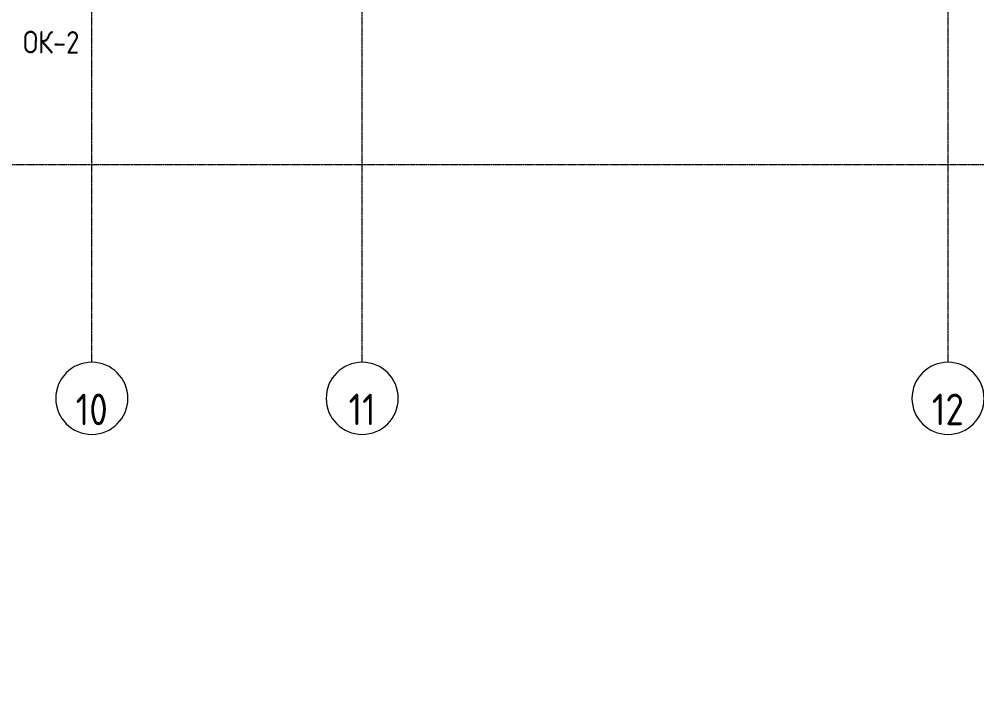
# Model space of a CAD drawing. Header units: millimetres. Extents: x -10178924 to 11692288, y -947381 to 58396.
# Drawn here: x 45044 to 55670, y -99954 to -92411 of the extents above; entities that cross this region are included whole.
import ezdxf
from ezdxf import colors
from ezdxf.entities.mleader import LeaderData, LeaderLine
from ezdxf.math import Vec2, Vec3

# ---------------------------------------------------------------- set-up
doc = ezdxf.new("R2010")
doc.units = ezdxf.units.MM
doc.linetypes.add('ADSK_Линия сетки', pattern=[25, 20, -2.5, 0, -2.5])
doc.layers.add('_надписи канализация', color=7, linetype='Continuous')
for name, color, linetype, lineweight in [('Марки окон', 7, 'Continuous', 20), ('Оси', 253, 'Continuous', 9), ('ШТРИХОВКА', 252, 'Continuous', 15)]:
    doc.layers.add(name, color=color, linetype=linetype, lineweight=lineweight)
doc.styles.add('GOST Common', font='GOST_Common.ttf', dxfattribs={"width": 0.9, "height": 350})
doc.styles.add('GOST Common_2', font='GOST_Common.ttf', dxfattribs={"width": 0.9, "height": 250})
doc.styles.add('ISOCPEUR', font='isocpeui.ttf', dxfattribs={"width": 0.9})

# ---------------------------------------------------------------- blocks, each defined once
blk = doc.blocks.new('Ось сетки - Круг_Ø8 мм-8258-План подвала')
at = {"layer": 'Оси', "lineweight": 20}
for start, end in [(360, 180), (180, 360)]:
    blk.add_arc((0, 0), 4, start, end, dxfattribs=at)
blk = doc.blocks.new('оси')
at = {"layer": 'Оси', "linetype": 'ADSK_Линия сетки'}
for p, q in [((52350, -2196), (52350, 46378)), ((55350, -2196), (55350, 46378)), ((61850, -2196), (61850, 46378)), ((-3614, 0), (62505, 0))]:
    blk.add_line(p, q, dxfattribs=at)
at = {"layer": 'Оси', "lineweight": 20, "xscale": 99.99999999999993, "yscale": 99.99999999999993, "zscale": 99.99999999999993}
for p in [(52350, -2596), (55350, -2596), (61850, -2596)]:
    blk.add_blockref('Ось сетки - Круг_Ø8 мм-8258-План подвала', p, dxfattribs=at)
at = {"layer": 'Оси', "char_height": 350, "attachment_point": 5, "line_spacing_factor": 1.022766, "style": 'GOST Common'}
for s, insert, width in [('\\pxqc,t0.25714,0.51429,0.77143,1.02857,1.28571,1.54286,1.8,2.05714,2.31429,2.57143,2.82857,3.08571,3.34286,3.6,3.85714,4.11429,4.37143,4.62857,4.88571,5.14286,5.4,5.65714,5.91429,6.17143,6.42857,6.68571,6.94286,7.2,7.45714,7.71429,7.97143,8.22857;{10}', (52349, -2719), 387), ('\\pxqc,t0.25714,0.51429,0.77143,1.02857,1.28571,1.54286,1.8,2.05714,2.31429,2.57143,2.82857,3.08571,3.34286,3.6,3.85714,4.11429,4.37143,4.62857,4.88571,5.14286,5.4,5.65714,5.91429,6.17143,6.42857,6.68571,6.94286,7.2,7.45714,7.71429,7.97143,8.22857;{11}', (55349, -2719), 315.9), ('\\pxqc,t0.25714,0.51429,0.77143,1.02857,1.28571,1.54286,1.8,2.05714,2.31429,2.57143,2.82857,3.08571,3.34286,3.6,3.85714,4.11429,4.37143,4.62857,4.88571,5.14286,5.4,5.65714,5.91429,6.17143,6.42857,6.68571,6.94286,7.2,7.45714,7.71429,7.97143,8.22857;{12}', (61849, -2719), 387)]:
    blk.add_mtext(s, dxfattribs=dict(at, insert=insert, width=width))
blk = doc.blocks.new('1 этаж')
blk.add_blockref('оси', (-6500, -68905))
at = {"layer": 'Марки окон', "lineweight": 9, "insert": (45399, -67549), "char_height": 250, "width": 684.9, "attachment_point": 5, "rotation": 359.5988, "line_spacing_factor": 1.022766, "style": 'GOST Common_2'}
blk.add_mtext('\\pxqc,t1.8,3.6,5.4,7.2,9,10.8,12.6,14.4,16.2,18,19.8,21.6,23.4,25.2,27,28.8,30.6,32.4,34.2,36,37.8,39.6,41.4,43.2,45,46.8,48.6,50.4,52.2,54,55.8,57.6;{ОК-2}', dxfattribs=at)
blk = doc.blocks.new('_None')

msp = doc.modelspace()

# ---------------------------------------------------------------- block references
at = {"layer": 'ШТРИХОВКА'}
msp.add_blockref('1 этаж', (0, -25118), dxfattribs=at)

# ---------------------------------------------------------------- leaders
at = {"layer": '_надписи канализация', "lineweight": -2}
ml = msp.add_multileader_mtext('Standard', dxfattribs=at)
ml.set_content('\\A1;Приямок{\\Fisocp3|c204; }800{\\fArial|b0|i0|c204|p34;х}800х800(h)\\P{\\fArial|b0|i0|c204|p34;с\\Fisocp3|c204; }насосом дренажным {\\A0;\\H0.91667x;ГНОМ 10-10Г\\A1;\\H1.09091x; \\PN=1,1 кВт \\P (1 раб)\\Fisocp3|c204; \\fISOCPEUR|b0|i0|c204|p34;(закрыть рифленым железом)}', color=256, style='ISOCPEUR')
ml.set_leader_properties(lineweight=13)
ml.set_arrow_properties(name='NONE')
ml.build(insert=Vec2(0, 0))
ml.multileader.update_dxf_attribs({"text_left_attachment_type": 6, "text_right_attachment_type": 6, "dogleg_length": 100, "arrow_head_size": 300, "scale": 100})
ctx = ml.context
ctx.base_point, ctx.scale, ctx.char_height, ctx.arrow_head_size, ctx.landing_gap_size, ctx.plane_origin = Vec3(-145291.4, -94662.5), 100, 250, 300, 0.09, Vec3(-154635.5, -95039)
ctx.left_attachment, ctx.right_attachment, ctx.text_align_type = 6, 6, 1
notes = []
notes.append((ctx, [(0, (1, 1, 0), (-145391.4, -94662.5), (1, 0), 100, [(1, [(-147646.4, -96799.7)], 0, [])])]))
ctx.mtext.insert, ctx.mtext.width, ctx.mtext.alignment, ctx.mtext.flow_direction = Vec3(-142614, -94337.5), 5926.326, 2, 5
ml = msp.add_multileader_mtext('Standard', dxfattribs=at)
ml.set_content('\\A1;Приямок{\\Fisocp3|c204; }800{\\fArial|b0|i0|c204|p34;х}800х800(h)\\P{\\fArial|b0|i0|c204|p34;с\\Fisocp3|c204; }насосом дренажным {\\A0;\\H0.91667x;ГНОМ 10-10Г\\A1;\\H1.09091x; \\PN=1,1 кВт \\P (1 раб)\\Fisocp3|c204; \\fISOCPEUR|b0|i0|c204|p34;(закрыть рифленым железом)}', color=256, style='ISOCPEUR')
ml.set_leader_properties(lineweight=13)
ml.set_arrow_properties(name='NONE')
ml.build(insert=Vec2(0, 0))
ml.multileader.update_dxf_attribs({"text_left_attachment_type": 6, "text_right_attachment_type": 6, "dogleg_length": 100, "arrow_head_size": 300, "scale": 100})
ctx = ml.context
ctx.base_point, ctx.scale, ctx.char_height, ctx.arrow_head_size, ctx.landing_gap_size, ctx.plane_origin = Vec3(-145362, -98698.1), 100, 250, 300, 0.09, Vec3(-144983.4, -96462.3)
ctx.left_attachment, ctx.right_attachment, ctx.text_align_type = 6, 6, 1
notes.append((ctx, [(0, (1, 1, 0), (-145462, -98698.1), (1, 0), 100, [(1, [(-147878.1, -99718.5)], 0, [])])]))
ctx.mtext.insert, ctx.mtext.width, ctx.mtext.alignment, ctx.mtext.flow_direction = Vec3(-142684.6, -98373.1), 5926.326, 2, 5
for ctx, leaders in notes:
    for number, flags, end, landing, length, lines in leaders:
        leader = LeaderData()
        leader.index, (leader.has_last_leader_line, leader.has_dogleg_vector, leader.attachment_direction) = number, flags
        leader.last_leader_point, leader.dogleg_vector, leader.dogleg_length = Vec3(end), Vec3(landing), length
        for number, points, colour, breaks in lines:
            line = LeaderLine()
            line.index, line.vertices, line.color, line.breaks = number, Vec3.list(points), colors.encode_raw_color(colour), breaks
            leader.lines.append(line)
        ctx.leaders.append(leader)

doc.saveas('drawing.dxf')
